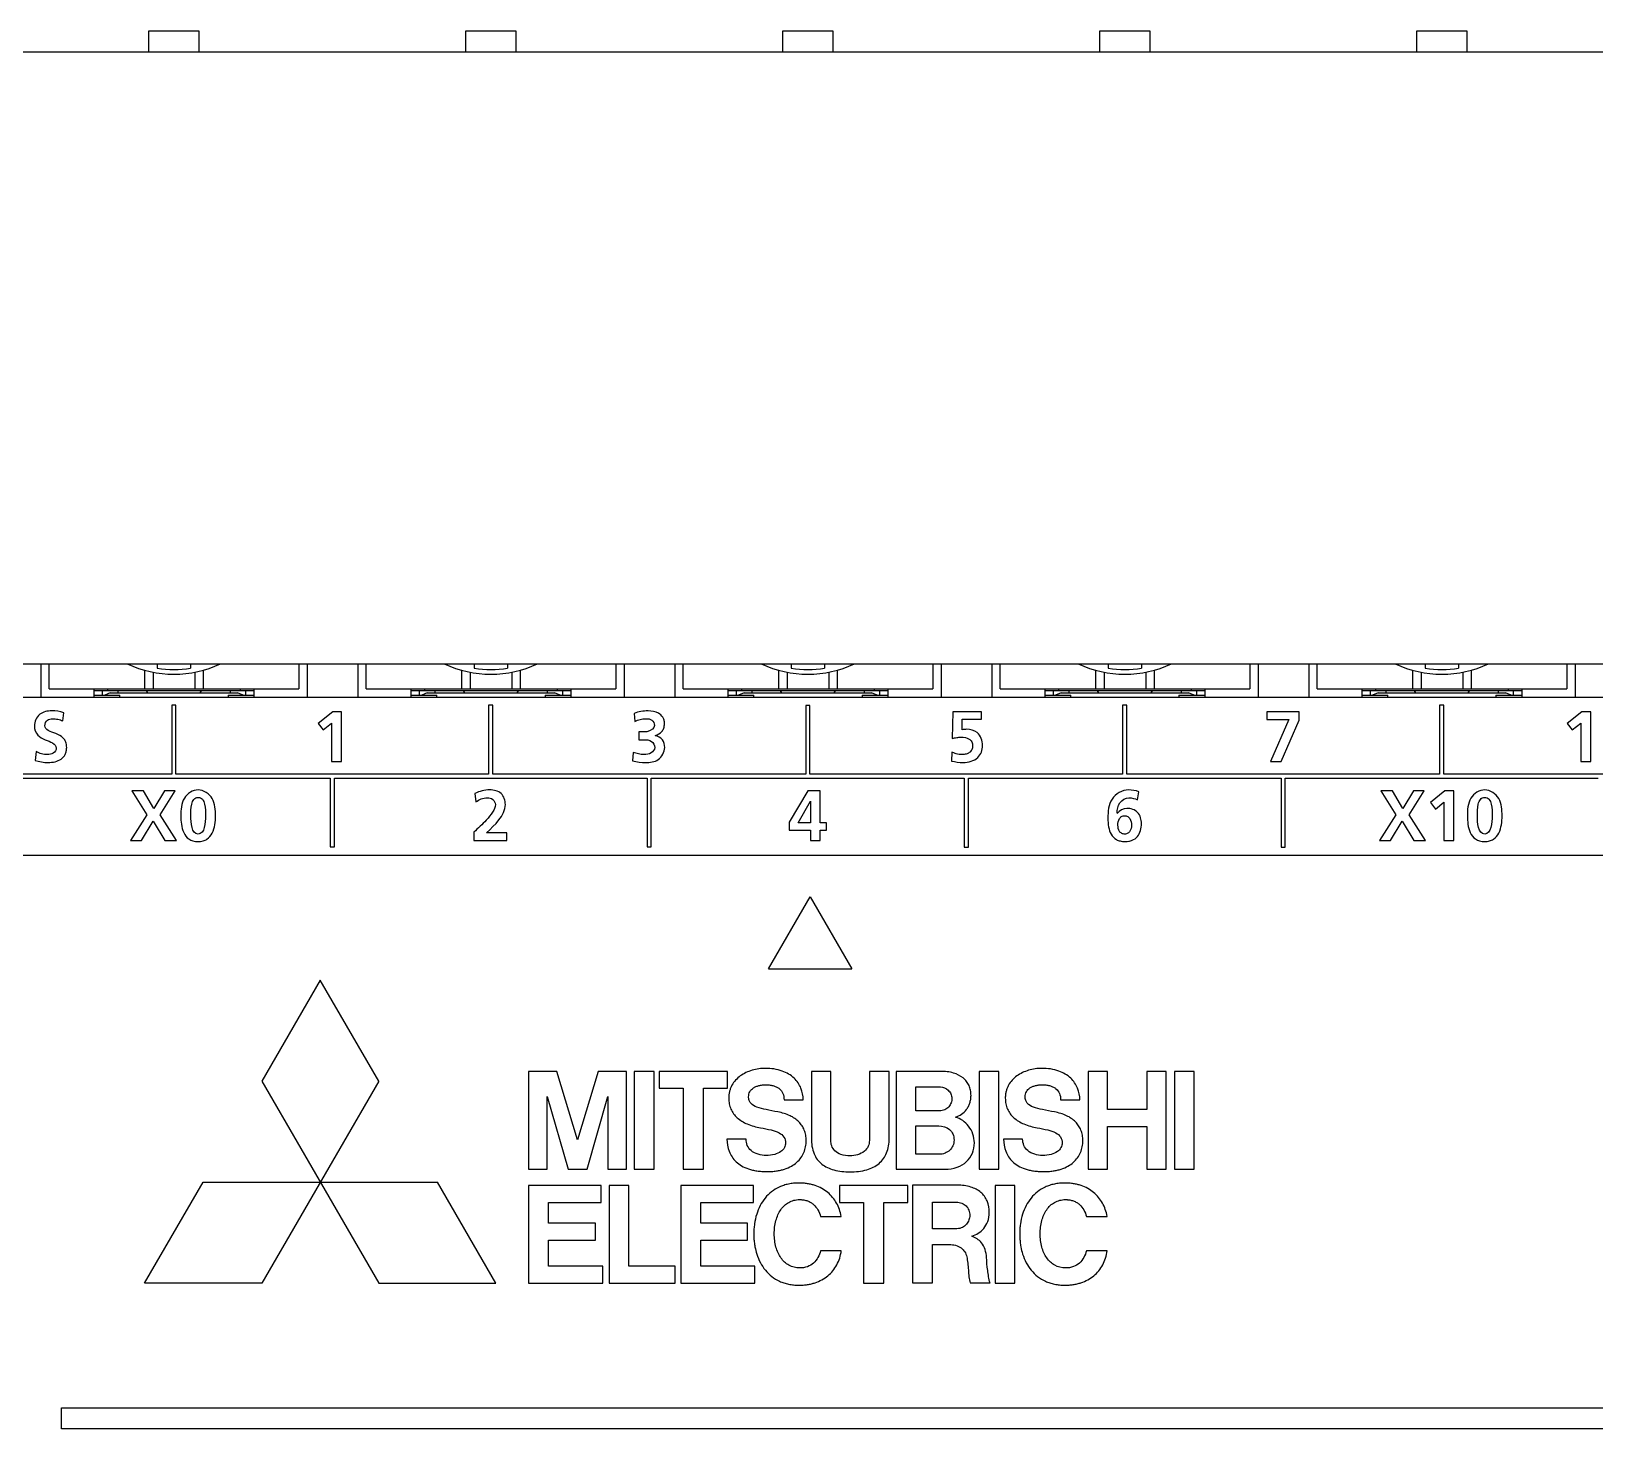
# Model space of a CAD drawing. Header units: millimetres. Extents: x 76 to 206, y 104 to 201.
# Drawn here: x 104.48 to 142.07, y 165.03 to 198.61 of the extents above; entities that cross this region are included whole.
import ezdxf

# ---------------------------------------------------------------- set-up
doc = ezdxf.new("R2010")
doc.units = ezdxf.units.MM
doc.header["$LTSCALE"] = 23.1
doc.layers.get('0').update_dxf_attribs({"linetype": 'CONTINUOUS'})

msp = doc.modelspace()

# ---------------------------------------------------------------- linework, layer by layer
at = {"color": 7, "linetype": 'Continuous'}
for p, q in [((107.304, 198.613), (107.304, 198.113)), ((108.524, 198.613), (107.304, 198.613)), ((108.524, 198.113), (108.524, 198.613)), ((114.924, 198.613), (114.924, 198.113)), ((116.144, 198.613), (114.924, 198.613)), ((116.144, 198.113), (116.144, 198.613)), ((122.544, 198.613), (122.544, 198.113)), ((123.764, 198.613), (122.544, 198.613)), ((123.764, 198.113), (123.764, 198.613)), ((130.164, 198.613), (130.164, 198.113)), ((131.384, 198.613), (130.164, 198.613)), ((131.384, 198.113), (131.384, 198.613)), ((137.784, 198.613), (137.784, 198.113)), ((139.004, 198.613), (137.784, 198.613)), ((139.004, 198.113), (139.004, 198.613)), ((205.809, 198.113), (76.809, 198.113)), ((80.459, 183.413), (202.159, 183.413)), ((104.714, 183.413), (104.714, 182.613)), ((104.914, 182.813), (104.914, 183.413)), ((107.514, 183.413), (107.514, 183.309)), ((108.314, 183.413), (108.314, 183.309)), ((110.914, 183.413), (110.914, 182.813)), ((111.114, 183.413), (111.114, 182.613)), ((112.334, 183.413), (112.334, 182.613)), ((112.534, 182.813), (112.534, 183.413)), ((115.134, 183.413), (115.134, 183.309)), ((115.934, 183.413), (115.934, 183.309)), ((118.534, 183.413), (118.534, 182.813)), ((118.734, 183.413), (118.734, 182.613)), ((119.954, 183.413), (119.954, 182.613)), ((120.154, 182.813), (120.154, 183.413)), ((122.754, 183.413), (122.754, 183.309)), ((123.554, 183.413), (123.554, 183.309)), ((126.154, 183.413), (126.154, 182.813)), ((126.354, 183.413), (126.354, 182.613)), ((127.574, 183.413), (127.574, 182.613)), ((127.774, 182.813), (127.774, 183.413)), ((130.374, 183.413), (130.374, 183.309)), ((131.174, 183.413), (131.174, 183.309)), ((133.774, 183.413), (133.774, 182.813)), ((133.974, 183.413), (133.974, 182.613)), ((135.194, 183.413), (135.194, 182.613)), ((135.394, 182.813), (135.394, 183.413)), ((137.994, 183.413), (137.994, 183.309)), ((138.794, 183.413), (138.794, 183.309)), ((141.394, 183.413), (141.394, 182.813)), ((141.594, 183.413), (141.594, 182.613)), ((107.214, 182.813), (107.214, 183.257)), ((107.414, 183.212), (107.414, 182.813)), ((108.414, 183.212), (108.414, 182.813)), ((108.614, 183.257), (108.614, 182.813)), ((114.834, 182.813), (114.834, 183.257)), ((115.034, 183.212), (115.034, 182.813)), ((116.034, 183.212), (116.034, 182.813)), ((116.234, 183.257), (116.234, 182.813)), ((122.454, 182.813), (122.454, 183.257)), ((122.654, 183.212), (122.654, 182.813)), ((123.654, 183.212), (123.654, 182.813)), ((123.854, 183.257), (123.854, 182.813)), ((130.074, 182.813), (130.074, 183.257)), ((130.274, 183.212), (130.274, 182.813)), ((131.274, 183.212), (131.274, 182.813)), ((131.474, 183.257), (131.474, 182.813)), ((137.694, 182.813), (137.694, 183.257)), ((137.894, 183.212), (137.894, 182.813)), ((138.894, 183.212), (138.894, 182.813)), ((139.094, 183.257), (139.094, 182.813)), ((104.914, 182.813), (110.914, 182.813)), ((105.994, 182.613), (105.994, 182.813)), ((109.834, 182.763), (105.994, 182.763)), ((105.994, 182.663), (106.614, 182.663)), ((106.189, 182.763), (106.189, 182.663)), ((106.384, 182.713), (106.249, 182.663)), ((106.314, 182.813), (106.314, 182.763)), ((106.384, 182.713), (109.444, 182.713)), ((106.564, 182.763), (106.564, 182.713)), ((106.614, 182.613), (106.614, 182.663)), ((109.214, 182.663), (109.214, 182.613)), ((109.214, 182.663), (109.834, 182.663)), ((109.264, 182.763), (109.264, 182.713)), ((109.579, 182.663), (109.444, 182.713)), ((109.514, 182.763), (109.514, 182.813)), ((109.639, 182.663), (109.639, 182.763)), ((109.834, 182.813), (109.834, 182.613)), ((112.534, 182.813), (118.534, 182.813)), ((113.614, 182.613), (113.614, 182.813)), ((117.454, 182.763), (113.614, 182.763)), ((113.614, 182.663), (114.234, 182.663)), ((113.809, 182.763), (113.809, 182.663)), ((114.004, 182.713), (113.869, 182.663)), ((113.934, 182.813), (113.934, 182.763)), ((114.004, 182.713), (117.064, 182.713)), ((114.184, 182.763), (114.184, 182.713)), ((114.234, 182.613), (114.234, 182.663)), ((116.834, 182.663), (116.834, 182.613)), ((116.834, 182.663), (117.454, 182.663)), ((116.884, 182.763), (116.884, 182.713)), ((117.199, 182.663), (117.064, 182.713)), ((117.134, 182.763), (117.134, 182.813)), ((117.259, 182.663), (117.259, 182.763)), ((117.454, 182.813), (117.454, 182.613)), ((120.154, 182.813), (126.154, 182.813)), ((121.234, 182.613), (121.234, 182.813)), ((125.074, 182.763), (121.234, 182.763)), ((121.234, 182.663), (121.854, 182.663)), ((121.429, 182.763), (121.429, 182.663)), ((121.624, 182.713), (121.489, 182.663)), ((121.554, 182.813), (121.554, 182.763)), ((121.624, 182.713), (124.684, 182.713)), ((121.804, 182.763), (121.804, 182.713)), ((121.854, 182.613), (121.854, 182.663)), ((124.454, 182.663), (124.454, 182.613)), ((124.454, 182.663), (125.074, 182.663)), ((124.504, 182.763), (124.504, 182.713)), ((124.819, 182.663), (124.684, 182.713)), ((124.754, 182.763), (124.754, 182.813)), ((124.879, 182.663), (124.879, 182.763)), ((125.074, 182.813), (125.074, 182.613)), ((127.774, 182.813), (133.774, 182.813)), ((128.854, 182.613), (128.854, 182.813)), ((132.694, 182.763), (128.854, 182.763)), ((128.854, 182.663), (129.474, 182.663)), ((129.049, 182.763), (129.049, 182.663)), ((129.244, 182.713), (129.109, 182.663)), ((129.174, 182.813), (129.174, 182.763)), ((129.244, 182.713), (132.304, 182.713)), ((129.424, 182.763), (129.424, 182.713)), ((129.474, 182.613), (129.474, 182.663)), ((132.074, 182.663), (132.074, 182.613)), ((132.074, 182.663), (132.694, 182.663)), ((132.124, 182.763), (132.124, 182.713)), ((132.439, 182.663), (132.304, 182.713)), ((132.374, 182.763), (132.374, 182.813)), ((132.499, 182.663), (132.499, 182.763)), ((132.694, 182.813), (132.694, 182.613)), ((135.394, 182.813), (141.394, 182.813)), ((136.474, 182.613), (136.474, 182.813)), ((140.314, 182.763), (136.474, 182.763)), ((136.474, 182.663), (137.094, 182.663)), ((136.669, 182.763), (136.669, 182.663)), ((136.864, 182.713), (136.729, 182.663)), ((136.794, 182.813), (136.794, 182.763)), ((136.864, 182.713), (139.924, 182.713)), ((137.044, 182.763), (137.044, 182.713)), ((137.094, 182.613), (137.094, 182.663)), ((139.694, 182.663), (139.694, 182.613)), ((139.694, 182.663), (140.314, 182.663)), ((139.744, 182.763), (139.744, 182.713)), ((140.059, 182.663), (139.924, 182.713)), ((139.994, 182.763), (139.994, 182.813)), ((140.119, 182.663), (140.119, 182.763)), ((140.314, 182.813), (140.314, 182.613)), ((78.309, 182.613), (204.309, 182.613)), ((107.862, 182.418), (107.862, 180.763)), ((107.962, 182.418), (107.862, 182.418)), ((107.962, 180.763), (107.962, 182.418)), ((115.479, 182.418), (115.479, 180.762)), ((115.579, 182.418), (115.479, 182.418)), ((115.579, 180.762), (115.579, 182.418)), ((123.1, 182.413), (123.1, 180.762)), ((123.2, 182.413), (123.1, 182.413)), ((123.2, 180.762), (123.2, 182.413)), ((130.717, 182.415), (130.717, 180.762)), ((130.817, 182.415), (130.717, 182.415)), ((130.817, 180.762), (130.817, 182.415)), ((138.337, 182.418), (138.337, 180.761)), ((138.437, 182.418), (138.337, 182.418)), ((138.437, 180.761), (138.437, 182.418)), ((105.243, 182.041), (105.265, 182.238)), ((111.73, 182.261), (111.38, 181.979)), ((111.38, 181.979), (111.5, 181.823)), ((111.5, 181.823), (111.702, 181.988)), ((111.702, 181.988), (111.702, 181.062)), ((111.943, 182.261), (111.73, 182.261)), ((111.943, 181.062), (111.943, 182.261)), ((118.976, 182.221), (118.99, 182.029)), ((126.637, 182.261), (126.625, 181.617)), ((127.325, 182.261), (126.637, 182.261)), ((126.858, 181.826), (126.863, 182.082)), ((126.863, 182.082), (127.325, 182.082)), ((127.325, 182.082), (127.325, 182.261)), ((134.186, 182.261), (134.186, 182.072)), ((134.959, 182.261), (134.186, 182.261)), ((134.186, 182.072), (134.717, 182.072)), ((134.717, 182.072), (134.272, 181.062)), ((134.533, 181.062), (134.959, 182.062)), ((134.959, 182.062), (134.959, 182.261)), ((141.757, 182.261), (141.407, 181.979)), ((141.407, 181.979), (141.527, 181.823)), ((141.527, 181.823), (141.73, 181.988)), ((141.73, 181.988), (141.73, 181.062)), ((141.97, 182.261), (141.757, 182.261)), ((141.97, 181.062), (141.97, 182.261)), ((119.09, 181.776), (119.09, 181.588)), ((119.2, 181.776), (119.09, 181.776)), ((119.09, 181.588), (119.207, 181.588)), ((104.601, 181.304), (104.578, 181.088)), ((118.952, 181.285), (118.939, 181.081)), ((126.612, 181.291), (126.607, 181.076)), ((111.702, 181.062), (111.943, 181.062)), ((134.272, 181.062), (134.533, 181.062)), ((141.73, 181.062), (141.97, 181.062)), ((107.862, 180.763), (104.254, 180.763)), ((104.254, 180.663), (111.672, 180.663)), ((115.479, 180.762), (107.962, 180.763)), ((111.672, 180.663), (111.672, 179.016)), ((111.771, 179.016), (111.771, 180.663)), ((111.771, 180.663), (119.289, 180.662)), ((123.1, 180.762), (115.579, 180.762)), ((119.289, 180.662), (119.289, 179.016)), ((119.389, 179.016), (119.389, 180.662)), ((119.389, 180.662), (126.911, 180.662)), ((130.717, 180.762), (123.2, 180.762)), ((126.911, 180.662), (126.911, 179.005)), ((127.011, 179.005), (127.011, 180.662)), ((127.011, 180.662), (134.528, 180.662)), ((138.337, 180.761), (130.817, 180.762)), ((134.528, 180.662), (134.528, 179.01)), ((134.628, 179.01), (134.628, 180.662)), ((134.628, 180.662), (142.147, 180.661)), ((145.956, 180.761), (138.437, 180.761)), ((106.903, 180.361), (107.26, 179.786)), ((107.181, 180.361), (106.903, 180.361)), ((107.431, 179.934), (107.181, 180.361)), ((107.687, 180.361), (107.431, 179.934)), ((107.584, 179.786), (107.945, 180.361)), ((107.945, 180.361), (107.687, 180.361)), ((115.149, 180.296), (115.168, 180.096)), ((123.148, 180.361), (122.7, 179.606)), ((122.917, 179.59), (123.214, 180.11)), ((123.447, 180.361), (123.148, 180.361)), ((123.214, 180.11), (123.217, 180.11)), ((123.217, 180.11), (123.217, 179.59)), ((123.447, 179.59), (123.447, 180.361)), ((131.08, 180.145), (131.111, 180.339)), ((136.926, 180.361), (137.283, 179.786)), ((137.204, 180.361), (136.926, 180.361)), ((137.455, 179.934), (137.204, 180.361)), ((137.711, 180.361), (137.455, 179.934)), ((137.608, 179.786), (137.968, 180.361)), ((137.968, 180.361), (137.711, 180.361)), ((138.468, 180.361), (138.118, 180.08)), ((138.118, 180.08), (138.238, 179.923)), ((138.238, 179.923), (138.44, 180.088)), ((138.44, 180.088), (138.44, 179.163)), ((138.681, 180.361), (138.468, 180.361)), ((138.681, 179.163), (138.681, 180.361)), ((107.26, 179.786), (106.866, 179.163)), ((107.977, 179.163), (107.584, 179.786)), ((137.283, 179.786), (136.89, 179.163)), ((138.001, 179.163), (137.608, 179.786)), ((107.138, 179.163), (107.418, 179.63)), ((107.418, 179.63), (107.694, 179.163)), ((115.122, 179.363), (115.122, 179.163)), ((115.919, 179.351), (115.429, 179.351)), ((115.919, 179.163), (115.919, 179.351)), ((122.7, 179.606), (122.7, 179.412)), ((122.7, 179.412), (123.217, 179.412)), ((123.217, 179.59), (122.917, 179.59)), ((123.217, 179.412), (123.217, 179.163)), ((123.6, 179.59), (123.447, 179.59)), ((123.447, 179.163), (123.447, 179.412)), ((123.447, 179.412), (123.6, 179.412)), ((123.6, 179.412), (123.6, 179.59)), ((137.161, 179.163), (137.441, 179.63)), ((137.441, 179.63), (137.718, 179.163)), ((106.866, 179.163), (107.138, 179.163)), ((107.694, 179.163), (107.977, 179.163)), ((111.672, 179.016), (111.771, 179.016)), ((115.122, 179.163), (115.919, 179.163)), ((119.289, 179.016), (119.389, 179.016)), ((123.217, 179.163), (123.447, 179.163)), ((126.911, 179.005), (127.011, 179.005)), ((134.528, 179.01), (134.628, 179.01)), ((136.89, 179.163), (137.161, 179.163)), ((137.718, 179.163), (138.001, 179.163)), ((138.44, 179.163), (138.681, 179.163)), ((104.109, 178.813), (205.809, 178.813)), ((122.209, 176.081), (123.209, 177.813)), ((123.209, 177.813), (124.209, 176.081)), ((123.209, 177.813), (124.209, 176.081)), ((122.209, 176.081), (122.209, 176.081)), ((122.209, 176.081), (124.209, 176.081)), ((122.209, 176.081), (124.209, 176.081)), ((111.431, 175.813), (110.024, 173.385)), ((112.839, 173.385), (111.431, 175.813)), ((112.839, 173.385), (110.024, 168.53)), ((110.024, 173.385), (112.839, 168.53)), ((116.441, 173.619), (116.441, 171.269)), ((117.122, 173.619), (116.441, 173.619)), ((117.616, 171.97), (117.122, 173.619)), ((118.109, 173.619), (117.616, 171.97)), ((118.791, 173.619), (118.109, 173.619)), ((118.791, 171.269), (118.791, 173.619)), ((118.98, 173.619), (118.98, 171.269)), ((119.455, 173.619), (118.98, 173.619)), ((119.455, 171.269), (119.455, 173.619)), ((119.582, 173.619), (119.582, 173.212)), ((121.22, 173.619), (119.582, 173.619)), ((121.22, 173.212), (121.22, 173.619)), ((123.237, 173.619), (123.237, 172.004)), ((123.704, 173.619), (123.237, 173.619)), ((123.704, 171.961), (123.704, 173.619)), ((124.632, 173.619), (124.632, 171.961)), ((125.108, 173.619), (124.632, 173.619)), ((125.108, 172.004), (125.108, 173.619)), ((125.275, 173.619), (125.275, 171.269)), ((126.339, 173.619), (125.275, 173.619)), ((127.267, 173.619), (127.267, 171.269)), ((127.742, 173.619), (127.267, 173.619)), ((127.742, 171.269), (127.742, 173.619)), ((129.89, 173.619), (129.89, 171.269)), ((130.357, 173.619), (129.89, 173.619)), ((130.357, 172.703), (130.357, 173.619)), ((131.302, 173.619), (131.302, 172.703)), ((131.769, 173.619), (131.302, 173.619)), ((131.769, 171.269), (131.769, 173.619)), ((131.966, 173.619), (131.966, 171.269)), ((132.441, 173.619), (131.966, 173.619)), ((132.441, 171.269), (132.441, 173.619)), ((116.886, 171.269), (116.886, 173.016)), ((116.886, 173.016), (117.387, 171.269)), ((117.845, 171.269), (118.346, 173.016)), ((118.346, 173.016), (118.346, 171.269)), ((119.582, 173.212), (120.158, 173.212)), ((120.158, 173.212), (120.158, 171.269)), ((120.643, 171.269), (120.643, 173.212)), ((120.643, 173.212), (121.22, 173.212)), ((122.58, 172.938), (123.041, 172.938)), ((125.747, 172.671), (125.747, 173.246)), ((125.747, 173.246), (126.34, 173.246)), ((129.229, 172.938), (129.69, 172.938)), ((126.313, 172.671), (125.747, 172.671)), ((131.302, 172.703), (130.357, 172.703)), ((125.747, 171.625), (125.747, 172.306)), ((125.747, 172.306), (126.299, 172.306)), ((130.357, 171.269), (130.357, 172.295)), ((130.357, 172.295), (131.302, 172.295)), ((131.302, 172.295), (131.302, 171.269)), ((121.666, 171.992), (121.208, 171.992)), ((128.315, 171.992), (127.858, 171.992)), ((126.305, 171.625), (125.747, 171.625)), ((116.441, 171.269), (116.886, 171.269)), ((117.387, 171.269), (117.845, 171.269)), ((118.346, 171.269), (118.791, 171.269)), ((118.98, 171.269), (119.455, 171.269)), ((120.158, 171.269), (120.643, 171.269)), ((125.275, 171.269), (126.446, 171.269)), ((127.267, 171.269), (127.742, 171.269)), ((129.89, 171.269), (130.357, 171.269)), ((131.302, 171.269), (131.769, 171.269)), ((131.966, 171.269), (132.441, 171.269)), ((107.209, 168.53), (108.617, 170.958)), ((108.617, 170.958), (114.247, 170.958)), ((115.654, 168.53), (114.247, 170.958)), ((116.441, 170.878), (116.441, 168.53)), ((118.187, 170.878), (116.441, 170.878)), ((118.187, 170.471), (118.187, 170.878)), ((118.373, 170.878), (118.373, 168.53)), ((118.851, 170.878), (118.373, 170.878)), ((118.851, 168.937), (118.851, 170.878)), ((120.099, 170.878), (120.099, 168.53)), ((121.845, 170.878), (120.099, 170.878)), ((121.845, 170.471), (121.845, 170.878)), ((123.915, 170.878), (123.915, 170.471)), ((125.553, 170.878), (123.915, 170.878)), ((125.553, 170.471), (125.553, 170.878)), ((125.669, 170.882), (125.669, 168.533)), ((126.745, 170.882), (125.669, 170.882)), ((127.654, 170.878), (127.654, 168.53)), ((128.129, 170.878), (127.654, 170.878)), ((128.129, 168.53), (128.129, 170.878)), ((116.918, 169.971), (116.918, 170.471)), ((116.918, 170.471), (118.187, 170.471)), ((120.576, 169.971), (120.576, 170.471)), ((120.576, 170.471), (121.845, 170.471)), ((123.915, 170.471), (124.491, 170.471)), ((124.491, 170.471), (124.491, 168.53)), ((124.976, 168.53), (124.976, 170.471)), ((124.976, 170.471), (125.553, 170.471)), ((126.147, 169.837), (126.147, 170.475)), ((126.147, 170.475), (126.722, 170.475)), ((118.045, 169.971), (116.918, 169.971)), ((118.045, 169.563), (118.045, 169.971)), ((121.704, 169.971), (120.576, 169.971)), ((121.704, 169.563), (121.704, 169.971)), ((123.46, 170.134), (123.954, 170.134)), ((129.85, 170.134), (130.346, 170.134)), ((116.918, 168.937), (116.918, 169.563)), ((116.918, 169.563), (118.045, 169.563)), ((120.576, 168.937), (120.576, 169.563)), ((120.576, 169.563), (121.704, 169.563)), ((126.736, 169.837), (126.147, 169.837)), ((123.957, 169.309), (123.46, 169.309)), ((126.147, 168.533), (126.147, 169.458)), ((126.147, 169.458), (126.552, 169.458)), ((130.348, 169.309), (129.85, 169.309)), ((118.22, 168.937), (116.918, 168.937)), ((118.22, 168.53), (118.22, 168.937)), ((119.963, 168.937), (118.851, 168.937)), ((119.963, 168.53), (119.963, 168.937)), ((121.878, 168.937), (120.576, 168.937)), ((121.878, 168.53), (121.878, 168.937)), ((110.024, 168.53), (107.209, 168.53)), ((112.839, 168.53), (115.654, 168.53)), ((116.441, 168.53), (118.22, 168.53)), ((118.373, 168.53), (119.963, 168.53)), ((120.099, 168.53), (121.878, 168.53)), ((124.491, 168.53), (124.976, 168.53)), ((125.669, 168.533), (126.147, 168.533)), ((127.051, 168.533), (127.531, 168.533)), ((127.654, 168.53), (128.129, 168.53)), ((105.209, 165.031), (105.209, 165.53)), ((105.209, 165.53), (144.209, 165.53)), ((144.209, 165.031), (105.209, 165.031))]:
    msp.add_line(p, q, dxfattribs=at)
for centre, radius, start, end in [((107.914, 185.813), 2.65, 244.9812, 295.0188), ((115.534, 185.813), 2.65, 244.9812, 295.0188), ((123.154, 185.813), 2.65, 244.9812, 295.0188), ((130.774, 185.813), 2.65, 244.9812, 295.0188), ((138.394, 185.813), 2.65, 244.9812, 295.0188), ((107.914, 185.813), 2.536, 260.9249, 279.0751), ((115.534, 185.813), 2.536, 260.9249, 279.0751), ((123.154, 185.813), 2.536, 260.9249, 279.0751), ((130.774, 185.813), 2.536, 260.9249, 279.0751), ((138.394, 185.813), 2.536, 260.9249, 279.0751)]:
    msp.add_arc(centre, radius, start, end, dxfattribs=at)
at = {"color": 40, "linetype": 'Continuous'}
for centre, start, end in [((107.914, 183.113), 207.8245, 212.2388), ((107.914, 183.113), 327.7612, 332.1755), ((115.534, 183.113), 207.8245, 212.2388), ((115.534, 183.113), 327.7612, 332.1755), ((123.154, 183.113), 207.8245, 212.2388), ((123.154, 183.113), 327.7612, 332.1755), ((130.774, 183.113), 207.8245, 212.2388), ((130.774, 183.113), 327.7612, 332.1755), ((138.394, 183.113), 207.8245, 212.2388), ((138.394, 183.113), 327.7612, 332.1755)]:
    msp.add_arc(centre, 0.75, start, end, dxfattribs=at)
at = {"color": 7, "linetype": 'Continuous'}
for points, knots in [([(105.265, 182.238), (105.173, 182.269), (104.979, 182.297), (104.656, 182.243), (104.559, 182.019), (104.559, 181.915)], [0, 0, 0, 0, 0.321472, 0.654222, 1, 1, 1, 1]), ([(119.483, 181.687), (119.541, 181.709), (119.628, 181.756), (119.697, 181.869), (119.71, 181.967), (119.7, 182.058), (119.661, 182.152), (119.536, 182.26), (119.398, 182.281), (119.311, 182.281)], [0, 0, 0, 0, 0.196413, 0.294954, 0.409514, 0.501546, 0.581148, 0.726518, 1, 1, 1, 1]), ([(104.559, 181.915), (104.559, 181.838), (104.62, 181.678), (104.844, 181.57), (105.085, 181.495), (105.085, 181.385)], [0, 0, 0, 0, 0.30022, 0.572853, 1, 1, 1, 1]), ([(104.81, 181.926), (104.81, 181.975), (104.856, 182.076), (104.999, 182.099), (105.124, 182.083), (105.205, 182.057), (105.243, 182.041)], [0, 0, 0, 0, 0.278397, 0.525043, 0.76368, 1, 1, 1, 1]), ([(104.886, 181.041), (104.943, 181.041), (105.054, 181.052), (105.206, 181.112), (105.296, 181.213), (105.33, 181.316), (105.34, 181.417), (105.324, 181.53), (105.239, 181.66), (105.078, 181.745), (104.907, 181.785), (104.81, 181.879), (104.81, 181.926)], [0, 0, 0, 0, 0.120446, 0.229109, 0.33252, 0.388787, 0.452319, 0.543386, 0.619782, 0.767288, 0.903206, 1, 1, 1, 1]), ([(118.99, 182.029), (119.073, 182.07), (119.212, 182.104), (119.412, 182.082), (119.466, 181.981), (119.466, 181.934)], [0, 0, 0, 0, 0.492576, 0.753027, 1, 1, 1, 1]), ([(119.466, 181.934), (119.466, 181.863), (119.341, 181.777), (119.236, 181.776), (119.2, 181.776)], [0, 0, 0, 0, 0.661767, 1, 1, 1, 1]), ([(119.207, 181.588), (119.271, 181.588), (119.405, 181.584), (119.471, 181.455), (119.471, 181.4)], [0, 0, 0, 0, 0.541024, 1, 1, 1, 1]), ([(119.711, 181.399), (119.711, 181.465), (119.68, 181.606), (119.548, 181.675), (119.483, 181.684)], [0, 0, 0, 0, 0.502239, 1, 1, 1, 1]), ([(126.625, 181.617), (126.659, 181.628), (126.73, 181.644), (126.867, 181.655), (127.005, 181.635), (127.101, 181.541), (127.121, 181.442), (127.101, 181.344), (127.038, 181.275), (126.986, 181.252), (126.96, 181.244)], [0, 0, 0, 0, 0.124984, 0.25014, 0.473402, 0.57611, 0.691419, 0.806408, 0.907378, 1, 1, 1, 1]), ([(127.354, 181.448), (127.354, 181.561), (127.277, 181.789), (127.019, 181.849), (126.894, 181.833), (126.858, 181.826)], [0, 0, 0, 0, 0.471574, 0.845613, 1, 1, 1, 1]), ([(105.085, 181.385), (105.085, 181.339), (105.018, 181.247), (104.872, 181.222), (104.73, 181.245), (104.642, 181.282), (104.601, 181.304)], [0, 0, 0, 0, 0.243977, 0.500222, 0.750004, 1, 1, 1, 1]), ([(119.471, 181.4), (119.471, 181.348), (119.385, 181.247), (119.228, 181.223), (119.081, 181.241), (118.994, 181.269), (118.952, 181.285)], [0, 0, 0, 0, 0.26386, 0.544477, 0.775458, 1, 1, 1, 1]), ([(119.253, 181.041), (119.357, 181.041), (119.586, 181.065), (119.711, 181.291), (119.711, 181.399)], [0, 0, 0, 0, 0.490389, 1, 1, 1, 1]), ([(126.607, 181.076), (126.699, 181.054), (126.911, 181.021), (127.261, 181.1), (127.354, 181.345), (127.354, 181.448)], [0, 0, 0, 0, 0.293099, 0.677793, 1, 1, 1, 1]), ([(126.96, 181.244), (126.927, 181.234), (126.843, 181.225), (126.726, 181.244), (126.647, 181.276), (126.612, 181.291)], [0, 0, 0, 0, 0.283887, 0.683358, 1, 1, 1, 1]), ([(108.495, 180.382), (108.367, 180.382), (108.091, 180.195), (108.08, 179.903), (108.08, 179.759)], [0, 0, 0, 0, 0.470622, 1, 1, 1, 1]), ([(108.32, 179.759), (108.32, 179.852), (108.32, 179.989), (108.372, 180.141), (108.436, 180.195), (108.495, 180.207), (108.555, 180.196), (108.62, 180.142), (108.674, 179.989), (108.674, 179.852), (108.674, 179.759)], [0, 0, 0, 0, 0.267713, 0.389398, 0.44254, 0.498937, 0.556392, 0.61017, 0.732255, 1, 1, 1, 1]), ([(108.914, 179.759), (108.914, 179.83), (108.903, 179.972), (108.842, 180.244), (108.628, 180.382), (108.495, 180.382)], [0, 0, 0, 0, 0.260995, 0.516221, 1, 1, 1, 1]), ([(115.168, 180.096), (115.25, 180.15), (115.389, 180.214), (115.592, 180.173), (115.669, 180.01), (115.569, 179.827), (115.392, 179.608), (115.222, 179.461), (115.122, 179.363)], [0, 0, 0, 0, 0.204907, 0.303096, 0.39862, 0.533869, 0.706372, 1, 1, 1, 1]), ([(115.881, 180.031), (115.881, 180.126), (115.813, 180.338), (115.536, 180.395), (115.321, 180.366), (115.204, 180.324), (115.149, 180.296)], [0, 0, 0, 0, 0.301363, 0.607566, 0.803998, 1, 1, 1, 1]), ([(130.858, 180.382), (130.709, 180.382), (130.387, 180.19), (130.358, 179.786), (130.373, 179.499), (130.429, 179.312), (130.54, 179.194), (130.664, 179.149), (130.742, 179.141), (130.788, 179.142), (130.796, 179.142)], [0, 0, 0, 0, 0.259527, 0.533149, 0.652562, 0.761821, 0.86406, 0.920448, 0.986226, 1, 1, 1, 1]), ([(130.585, 179.822), (130.589, 179.909), (130.612, 180.09), (130.788, 180.193), (130.87, 180.193)], [0, 0, 0, 0, 0.512948, 1, 1, 1, 1]), ([(139.422, 180.382), (139.294, 180.382), (139.018, 180.195), (139.007, 179.903), (139.007, 179.759)], [0, 0, 0, 0, 0.47066, 1, 1, 1, 1]), ([(139.247, 179.759), (139.247, 179.852), (139.247, 179.989), (139.3, 180.141), (139.363, 180.195), (139.423, 180.207), (139.482, 180.196), (139.547, 180.142), (139.601, 179.989), (139.601, 179.852), (139.601, 179.759)], [0, 0, 0, 0, 0.267713, 0.389398, 0.44254, 0.498937, 0.556392, 0.61017, 0.732255, 1, 1, 1, 1]), ([(139.841, 179.759), (139.841, 179.83), (139.83, 179.972), (139.769, 180.244), (139.555, 180.382), (139.422, 180.382)], [0, 0, 0, 0, 0.261038, 0.516298, 1, 1, 1, 1]), ([(108.08, 179.759), (108.08, 179.691), (108.087, 179.554), (108.134, 179.354), (108.242, 179.21), (108.376, 179.151), (108.493, 179.137), (108.609, 179.15), (108.739, 179.207), (108.85, 179.345), (108.905, 179.546), (108.914, 179.687), (108.914, 179.759)], [0, 0, 0, 0, 0.120609, 0.244439, 0.362352, 0.425882, 0.500239, 0.570834, 0.632286, 0.748139, 0.87233, 1, 1, 1, 1]), ([(130.772, 179.321), (130.746, 179.32), (130.696, 179.33), (130.619, 179.402), (130.598, 179.537), (130.617, 179.67), (130.691, 179.749), (130.741, 179.76), (130.767, 179.76)], [0, 0, 0, 0, 0.127504, 0.241475, 0.493179, 0.759166, 0.874498, 1, 1, 1, 1]), ([(130.767, 179.76), (130.793, 179.76), (130.843, 179.749), (130.917, 179.671), (130.94, 179.538), (130.917, 179.407), (130.846, 179.332), (130.798, 179.321), (130.772, 179.321)], [0, 0, 0, 0, 0.126497, 0.244381, 0.510962, 0.762488, 0.877159, 1, 1, 1, 1]), ([(131.171, 179.573), (131.171, 179.666), (131.12, 179.874), (130.913, 179.939), (130.82, 179.939)], [0, 0, 0, 0, 0.501992, 1, 1, 1, 1]), ([(139.007, 179.759), (139.007, 179.691), (139.014, 179.554), (139.061, 179.354), (139.169, 179.21), (139.303, 179.151), (139.42, 179.137), (139.536, 179.15), (139.666, 179.207), (139.777, 179.345), (139.832, 179.546), (139.841, 179.687), (139.841, 179.759)], [0, 0, 0, 0, 0.120609, 0.244442, 0.362375, 0.425928, 0.500318, 0.57088, 0.632309, 0.748142, 0.87233, 1, 1, 1, 1]), ([(130.796, 179.142), (130.82, 179.143), (130.872, 179.148), (130.972, 179.175), (131.134, 179.287), (131.171, 179.464), (131.171, 179.573)], [0, 0, 0, 0, 0.112476, 0.245965, 0.484875, 1, 1, 1, 1]), ([(122.132, 173.691), (122.024, 173.691), (121.862, 173.668), (121.662, 173.592), (121.527, 173.513), (121.411, 173.411), (121.337, 173.308), (121.293, 173.215), (121.269, 173.141), (121.256, 173.075), (121.251, 173.02), (121.25, 172.968), (121.253, 172.907), (121.266, 172.817), (121.298, 172.712), (121.363, 172.598), (121.486, 172.464), (121.706, 172.334), (121.907, 172.282), (122.017, 172.263)], [0, 0, 0, 0, 0.134271, 0.2004, 0.26499, 0.328107, 0.390667, 0.422383, 0.454807, 0.48836, 0.505712, 0.523525, 0.553177, 0.581644, 0.63607, 0.689207, 0.743304, 0.861142, 1, 1, 1, 1]), ([(123.041, 172.938), (123.041, 173.031), (123.004, 173.224), (122.828, 173.48), (122.521, 173.658), (122.269, 173.691), (122.132, 173.691)], [0, 0, 0, 0, 0.212584, 0.435155, 0.686911, 1, 1, 1, 1]), ([(128.78, 173.691), (128.672, 173.691), (128.51, 173.668), (128.31, 173.592), (128.175, 173.513), (128.06, 173.411), (127.985, 173.308), (127.941, 173.215), (127.917, 173.141), (127.905, 173.075), (127.9, 173.02), (127.898, 172.968), (127.901, 172.907), (127.914, 172.817), (127.947, 172.712), (128.012, 172.598), (128.135, 172.464), (128.355, 172.334), (128.556, 172.282), (128.666, 172.263)], [0, 0, 0, 0, 0.134244, 0.200359, 0.264936, 0.328041, 0.390588, 0.422297, 0.454715, 0.488261, 0.50561, 0.523419, 0.553065, 0.581527, 0.635952, 0.689101, 0.743221, 0.861121, 1, 1, 1, 1]), ([(129.69, 172.938), (129.69, 173.031), (129.653, 173.224), (129.477, 173.48), (129.169, 173.658), (128.918, 173.691), (128.78, 173.691)], [0, 0, 0, 0, 0.212484, 0.434982, 0.686754, 1, 1, 1, 1]), ([(121.728, 173.008), (121.728, 173.05), (121.748, 173.135), (121.826, 173.213), (121.906, 173.255), (121.979, 173.279), (122.046, 173.291), (122.104, 173.295), (122.151, 173.297), (122.199, 173.295), (122.26, 173.289), (122.33, 173.275), (122.405, 173.245), (122.488, 173.191), (122.564, 173.089), (122.58, 172.989), (122.58, 172.938)], [0, 0, 0, 0, 0.103968, 0.207563, 0.265293, 0.328593, 0.398214, 0.43555, 0.4746, 0.515993, 0.555256, 0.627908, 0.693973, 0.755269, 0.872179, 1, 1, 1, 1]), ([(126.7, 172.519), (126.752, 172.532), (126.853, 172.58), (126.952, 172.678), (127.013, 172.775), (127.047, 172.857), (127.065, 172.931), (127.073, 172.993), (127.075, 173.046), (127.072, 173.103), (127.061, 173.184), (127.031, 173.278), (126.971, 173.379), (126.855, 173.497), (126.64, 173.6), (126.445, 173.619), (126.339, 173.619)], [0, 0, 0, 0, 0.092154, 0.187691, 0.237291, 0.288195, 0.340656, 0.367612, 0.395127, 0.431708, 0.466988, 0.53465, 0.600716, 0.668008, 0.816575, 1, 1, 1, 1]), ([(128.376, 173.008), (128.376, 173.05), (128.396, 173.135), (128.474, 173.213), (128.554, 173.255), (128.627, 173.279), (128.695, 173.291), (128.753, 173.295), (128.8, 173.297), (128.848, 173.295), (128.909, 173.289), (128.98, 173.275), (129.054, 173.245), (129.137, 173.191), (129.213, 173.089), (129.229, 172.989), (129.229, 172.938)], [0, 0, 0, 0, 0.103913, 0.207497, 0.265256, 0.328621, 0.398348, 0.435753, 0.474886, 0.516256, 0.555499, 0.628112, 0.694141, 0.755403, 0.872249, 1, 1, 1, 1]), ([(122.434, 172.644), (122.338, 172.662), (122.166, 172.693), (121.941, 172.741), (121.792, 172.82), (121.735, 172.922), (121.728, 172.978), (121.728, 173.008)], [0, 0, 0, 0, 0.338347, 0.605826, 0.805389, 0.896571, 1, 1, 1, 1]), ([(126.34, 173.246), (126.407, 173.246), (126.512, 173.196), (126.586, 173.095), (126.61, 173.025), (126.616, 172.969), (126.611, 172.914), (126.592, 172.843), (126.544, 172.76), (126.443, 172.686), (126.358, 172.671), (126.313, 172.671)], [0, 0, 0, 0, 0.226098, 0.347965, 0.410455, 0.475047, 0.534804, 0.595669, 0.719499, 0.849901, 1, 1, 1, 1]), ([(129.083, 172.644), (128.987, 172.662), (128.815, 172.693), (128.59, 172.741), (128.44, 172.82), (128.383, 172.922), (128.376, 172.978), (128.376, 173.008)], [0, 0, 0, 0, 0.338549, 0.606053, 0.805536, 0.896652, 1, 1, 1, 1]), ([(123.112, 171.954), (123.112, 171.976), (123.111, 172.021), (123.1, 172.106), (123.072, 172.206), (123.016, 172.315), (122.91, 172.444), (122.715, 172.572), (122.533, 172.624), (122.434, 172.644)], [0, 0, 0, 0, 0.06401, 0.125476, 0.242597, 0.355727, 0.469321, 0.713056, 1, 1, 1, 1]), ([(127.155, 171.904), (127.155, 172.044), (127.058, 172.316), (126.824, 172.487), (126.7, 172.519)], [0, 0, 0, 0, 0.522456, 1, 1, 1, 1]), ([(129.762, 171.954), (129.762, 171.976), (129.76, 172.021), (129.749, 172.106), (129.722, 172.206), (129.665, 172.315), (129.559, 172.444), (129.364, 172.572), (129.182, 172.624), (129.083, 172.644)], [0, 0, 0, 0, 0.063992, 0.125446, 0.242572, 0.355755, 0.469437, 0.71331, 1, 1, 1, 1]), ([(122.017, 172.263), (122.102, 172.248), (122.254, 172.219), (122.45, 172.157), (122.591, 172.053), (122.618, 171.948), (122.618, 171.898)], [0, 0, 0, 0, 0.341346, 0.604382, 0.805141, 1, 1, 1, 1]), ([(126.299, 172.306), (126.389, 172.306), (126.535, 172.267), (126.649, 172.113), (126.666, 172.016), (126.666, 171.966)], [0, 0, 0, 0, 0.488221, 0.727117, 1, 1, 1, 1]), ([(128.666, 172.263), (128.751, 172.248), (128.903, 172.219), (129.099, 172.158), (129.24, 172.053), (129.266, 171.948), (129.266, 171.898)], [0, 0, 0, 0, 0.341768, 0.604621, 0.805098, 1, 1, 1, 1]), ([(121.208, 171.992), (121.208, 171.892), (121.232, 171.74), (121.325, 171.56), (121.426, 171.44), (121.561, 171.341), (121.698, 171.28), (121.823, 171.245), (121.929, 171.225), (122.024, 171.215), (122.104, 171.21), (122.166, 171.209), (122.227, 171.21), (122.304, 171.214), (122.395, 171.224), (122.497, 171.242), (122.619, 171.276), (122.754, 171.333), (122.888, 171.426), (122.991, 171.539), (123.062, 171.668), (123.097, 171.784), (123.11, 171.88), (123.112, 171.929), (123.112, 171.954)], [0, 0, 0, 0, 0.108858, 0.16303, 0.21878, 0.278373, 0.344504, 0.380942, 0.420061, 0.462194, 0.484494, 0.507667, 0.529766, 0.551098, 0.591578, 0.629369, 0.664742, 0.729278, 0.787563, 0.841901, 0.894378, 0.946669, 0.97316, 1, 1, 1, 1]), ([(122.147, 171.599), (122.021, 171.599), (121.826, 171.644), (121.686, 171.835), (121.666, 171.94), (121.666, 171.992)], [0, 0, 0, 0, 0.54986, 0.77472, 1, 1, 1, 1]), ([(122.618, 171.898), (122.618, 171.86), (122.596, 171.777), (122.498, 171.676), (122.341, 171.611), (122.217, 171.599), (122.147, 171.599)], [0, 0, 0, 0, 0.18731, 0.397801, 0.660124, 1, 1, 1, 1]), ([(123.237, 172.004), (123.237, 171.881), (123.261, 171.7), (123.372, 171.5), (123.522, 171.345), (123.795, 171.223), (124.036, 171.204), (124.167, 171.204)], [0, 0, 0, 0, 0.264155, 0.37757, 0.487282, 0.719997, 1, 1, 1, 1]), ([(124.167, 171.589), (124.091, 171.589), (123.958, 171.603), (123.799, 171.695), (123.718, 171.824), (123.704, 171.917), (123.704, 171.961)], [0, 0, 0, 0, 0.338368, 0.588878, 0.801025, 1, 1, 1, 1]), ([(124.167, 171.204), (124.302, 171.204), (124.55, 171.227), (124.876, 171.38), (125.077, 171.661), (125.108, 171.887), (125.108, 172.004)], [0, 0, 0, 0, 0.289809, 0.527134, 0.748371, 1, 1, 1, 1]), ([(124.632, 171.961), (124.632, 171.912), (124.611, 171.812), (124.472, 171.634), (124.287, 171.589), (124.167, 171.589)], [0, 0, 0, 0, 0.223604, 0.450566, 1, 1, 1, 1]), ([(126.666, 171.966), (126.666, 171.92), (126.648, 171.829), (126.569, 171.715), (126.449, 171.641), (126.353, 171.625), (126.305, 171.625)], [0, 0, 0, 0, 0.24973, 0.488529, 0.733461, 1, 1, 1, 1]), ([(126.446, 171.269), (126.547, 171.269), (126.736, 171.294), (126.976, 171.431), (127.126, 171.647), (127.155, 171.818), (127.155, 171.904)], [0, 0, 0, 0, 0.283291, 0.526343, 0.75618, 1, 1, 1, 1]), ([(127.858, 171.992), (127.858, 171.892), (127.882, 171.74), (127.974, 171.56), (128.075, 171.44), (128.21, 171.341), (128.347, 171.28), (128.472, 171.245), (128.579, 171.225), (128.673, 171.215), (128.753, 171.21), (128.815, 171.209), (128.876, 171.21), (128.953, 171.214), (129.044, 171.224), (129.147, 171.242), (129.269, 171.276), (129.403, 171.333), (129.538, 171.426), (129.64, 171.539), (129.712, 171.668), (129.746, 171.784), (129.76, 171.88), (129.762, 171.929), (129.762, 171.954)], [0, 0, 0, 0, 0.108864, 0.163035, 0.218776, 0.27835, 0.344443, 0.380854, 0.41994, 0.462034, 0.484313, 0.507462, 0.529564, 0.550899, 0.591389, 0.629195, 0.664585, 0.729163, 0.78749, 0.841862, 0.894362, 0.946664, 0.973158, 1, 1, 1, 1]), ([(128.796, 171.599), (128.67, 171.599), (128.475, 171.644), (128.335, 171.835), (128.315, 171.94), (128.315, 171.992)], [0, 0, 0, 0, 0.549875, 0.774729, 1, 1, 1, 1]), ([(129.266, 171.898), (129.266, 171.86), (129.244, 171.777), (129.146, 171.676), (128.99, 171.611), (128.866, 171.599), (128.796, 171.599)], [0, 0, 0, 0, 0.187503, 0.398131, 0.660421, 1, 1, 1, 1]), ([(123.954, 170.134), (123.935, 170.245), (123.879, 170.408), (123.752, 170.593), (123.633, 170.712), (123.491, 170.809), (123.356, 170.868), (123.238, 170.902), (123.143, 170.921), (123.061, 170.93), (122.993, 170.934), (122.936, 170.935), (122.874, 170.934), (122.789, 170.928), (122.688, 170.912), (122.573, 170.882), (122.432, 170.828), (122.275, 170.733), (122.119, 170.579), (121.999, 170.394), (121.915, 170.183), (121.873, 169.992), (121.856, 169.832), (121.852, 169.707), (121.856, 169.582), (121.867, 169.48), (121.877, 169.42), (121.881, 169.401)], [0, 0, 0, 0, 0.094838, 0.14119, 0.187723, 0.235368, 0.28517, 0.311253, 0.338296, 0.366443, 0.380978, 0.395842, 0.414521, 0.432657, 0.467466, 0.500636, 0.532527, 0.593759, 0.653831, 0.714773, 0.777957, 0.844163, 0.878535, 0.913756, 0.94901, 0.98342, 1, 1, 1, 1]), ([(127.512, 170.224), (127.512, 170.319), (127.485, 170.503), (127.319, 170.731), (127.056, 170.861), (126.854, 170.882), (126.745, 170.882)], [0, 0, 0, 0, 0.249216, 0.473471, 0.713114, 1, 1, 1, 1]), ([(130.346, 170.134), (130.326, 170.245), (130.27, 170.408), (130.144, 170.593), (130.025, 170.712), (129.883, 170.809), (129.747, 170.868), (129.63, 170.902), (129.535, 170.921), (129.452, 170.93), (129.384, 170.934), (129.327, 170.935), (129.265, 170.934), (129.18, 170.928), (129.079, 170.912), (128.964, 170.882), (128.824, 170.828), (128.666, 170.733), (128.511, 170.579), (128.391, 170.394), (128.306, 170.183), (128.264, 169.992), (128.248, 169.832), (128.243, 169.707), (128.248, 169.582), (128.259, 169.48), (128.269, 169.42), (128.272, 169.401)], [0, 0, 0, 0, 0.094838, 0.14119, 0.187724, 0.235369, 0.28517, 0.311253, 0.338296, 0.366444, 0.380979, 0.395843, 0.414521, 0.432657, 0.467466, 0.500637, 0.532528, 0.59376, 0.653833, 0.714774, 0.777959, 0.844164, 0.878537, 0.913757, 0.949011, 0.983421, 1, 1, 1, 1]), ([(122.953, 168.893), (122.865, 168.893), (122.685, 168.937), (122.52, 169.098), (122.431, 169.259), (122.381, 169.399), (122.357, 169.525), (122.346, 169.631), (122.344, 169.713), (122.346, 169.796), (122.356, 169.902), (122.38, 170.029), (122.429, 170.169), (122.497, 170.293), (122.584, 170.397), (122.673, 170.463), (122.751, 170.5), (122.815, 170.521), (122.883, 170.534), (122.938, 170.537), (122.971, 170.536), (122.98, 170.536)], [0, 0, 0, 0, 0.115251, 0.228461, 0.289221, 0.353442, 0.421174, 0.456311, 0.492224, 0.528249, 0.563494, 0.631403, 0.695719, 0.756503, 0.814345, 0.870605, 0.898872, 0.927665, 0.957385, 0.98846, 1, 1, 1, 1]), ([(122.98, 170.536), (122.989, 170.536), (123.014, 170.534), (123.07, 170.527), (123.145, 170.508), (123.225, 170.47), (123.315, 170.404), (123.402, 170.293), (123.444, 170.188), (123.46, 170.134)], [0, 0, 0, 0, 0.039482, 0.114105, 0.25271, 0.381461, 0.504906, 0.748502, 1, 1, 1, 1]), ([(126.722, 170.475), (126.767, 170.475), (126.854, 170.461), (126.962, 170.39), (127.031, 170.282), (127.045, 170.198), (127.045, 170.154)], [0, 0, 0, 0, 0.264654, 0.505131, 0.743631, 1, 1, 1, 1]), ([(129.344, 168.893), (129.256, 168.893), (129.076, 168.937), (128.912, 169.098), (128.822, 169.259), (128.773, 169.399), (128.748, 169.525), (128.738, 169.631), (128.735, 169.713), (128.738, 169.796), (128.748, 169.902), (128.772, 170.029), (128.82, 170.169), (128.888, 170.293), (128.975, 170.397), (129.064, 170.463), (129.143, 170.5), (129.206, 170.521), (129.274, 170.534), (129.329, 170.537), (129.362, 170.536), (129.371, 170.536)], [0, 0, 0, 0, 0.115259, 0.228471, 0.289231, 0.353453, 0.421187, 0.456324, 0.492238, 0.528264, 0.563509, 0.631419, 0.695737, 0.756522, 0.814366, 0.870626, 0.898895, 0.927688, 0.957408, 0.988483, 1, 1, 1, 1]), ([(129.371, 170.536), (129.38, 170.536), (129.405, 170.534), (129.462, 170.527), (129.536, 170.508), (129.616, 170.47), (129.706, 170.404), (129.793, 170.293), (129.835, 170.188), (129.85, 170.134)], [0, 0, 0, 0, 0.039424, 0.113969, 0.252511, 0.381287, 0.504798, 0.748505, 1, 1, 1, 1]), ([(127.045, 170.154), (127.045, 170.119), (127.028, 170.043), (126.968, 169.94), (126.868, 169.857), (126.781, 169.837), (126.736, 169.837)], [0, 0, 0, 0, 0.220257, 0.466685, 0.72406, 1, 1, 1, 1]), ([(127.093, 169.657), (127.202, 169.69), (127.363, 169.791), (127.491, 170.011), (127.512, 170.151), (127.512, 170.224)], [0, 0, 0, 0, 0.451249, 0.706305, 1, 1, 1, 1]), ([(127.447, 169.15), (127.44, 169.273), (127.379, 169.504), (127.181, 169.625), (127.093, 169.657)], [0, 0, 0, 0, 0.567754, 1, 1, 1, 1]), ([(121.881, 169.401), (121.892, 169.343), (121.924, 169.212), (122.003, 169.019), (122.125, 168.835), (122.281, 168.681), (122.438, 168.586), (122.577, 168.532), (122.691, 168.502), (122.791, 168.486), (122.875, 168.48), (122.935, 168.479), (122.992, 168.48), (123.059, 168.483), (123.142, 168.493), (123.237, 168.511), (123.355, 168.545), (123.492, 168.603), (123.637, 168.701), (123.758, 168.822), (123.888, 169.017), (123.94, 169.19), (123.957, 169.309)], [0, 0, 0, 0, 0.059555, 0.135437, 0.20868, 0.280792, 0.353983, 0.391908, 0.431195, 0.472248, 0.49357, 0.515485, 0.533113, 0.550395, 0.583977, 0.616373, 0.647722, 0.707822, 0.765601, 0.822407, 0.879614, 1, 1, 1, 1]), ([(123.46, 169.309), (123.43, 169.199), (123.347, 169.034), (123.14, 168.911), (123.018, 168.893), (122.953, 168.893)], [0, 0, 0, 0, 0.485181, 0.725868, 1, 1, 1, 1]), ([(126.552, 169.458), (126.651, 169.458), (126.804, 169.425), (126.93, 169.285), (126.961, 169.206), (126.971, 169.165)], [0, 0, 0, 0, 0.542808, 0.771389, 1, 1, 1, 1]), ([(126.971, 169.165), (126.983, 169.115), (126.998, 169.008), (127.01, 168.845), (127.022, 168.685), (127.038, 168.58), (127.051, 168.533)], [0, 0, 0, 0, 0.241734, 0.506593, 0.76808, 1, 1, 1, 1]), ([(127.531, 168.533), (127.505, 168.633), (127.471, 168.838), (127.452, 169.045), (127.447, 169.15)], [0, 0, 0, 0, 0.495152, 1, 1, 1, 1]), ([(128.272, 169.401), (128.283, 169.343), (128.315, 169.212), (128.394, 169.019), (128.516, 168.835), (128.672, 168.681), (128.83, 168.586), (128.969, 168.532), (129.083, 168.502), (129.183, 168.486), (129.267, 168.48), (129.327, 168.479), (129.383, 168.48), (129.451, 168.483), (129.533, 168.493), (129.628, 168.511), (129.746, 168.545), (129.883, 168.603), (130.028, 168.701), (130.149, 168.822), (130.279, 169.017), (130.332, 169.19), (130.348, 169.309)], [0, 0, 0, 0, 0.059551, 0.135425, 0.208663, 0.280785, 0.354014, 0.391976, 0.431313, 0.47243, 0.49379, 0.515748, 0.533333, 0.550576, 0.584094, 0.616438, 0.64775, 0.707807, 0.765575, 0.822387, 0.879606, 1, 1, 1, 1]), ([(129.85, 169.309), (129.82, 169.199), (129.739, 169.034), (129.532, 168.911), (129.409, 168.893), (129.344, 168.893)], [0, 0, 0, 0, 0.485032, 0.725746, 1, 1, 1, 1])]:
    msp.add_open_spline(points, degree=3, knots=knots, dxfattribs=at)
for points in [[(119.311, 182.281), (119.198, 182.281), (119.082, 182.263), (118.976, 182.221)], [(104.578, 181.088), (104.679, 181.063), (104.782, 181.041), (104.886, 181.041)], [(118.939, 181.081), (119.04, 181.052), (119.147, 181.041), (119.253, 181.041)], [(115.429, 179.351), (115.623, 179.542), (115.881, 179.759), (115.881, 180.031)], [(131.111, 180.339), (131.03, 180.367), (130.944, 180.382), (130.858, 180.382)], [(130.87, 180.193), (130.942, 180.193), (131.014, 180.173), (131.08, 180.145)], [(108.495, 179.321), (108.338, 179.321), (108.32, 179.601), (108.32, 179.759)], [(108.674, 179.759), (108.674, 179.601), (108.653, 179.321), (108.495, 179.321)], [(130.82, 179.939), (130.733, 179.939), (130.638, 179.89), (130.589, 179.818)], [(139.422, 179.321), (139.265, 179.321), (139.247, 179.601), (139.247, 179.759)], [(139.601, 179.759), (139.601, 179.601), (139.58, 179.321), (139.422, 179.321)]]:
    msp.add_open_spline(points, degree=3, dxfattribs=at)

doc.saveas('drawing.dxf')
